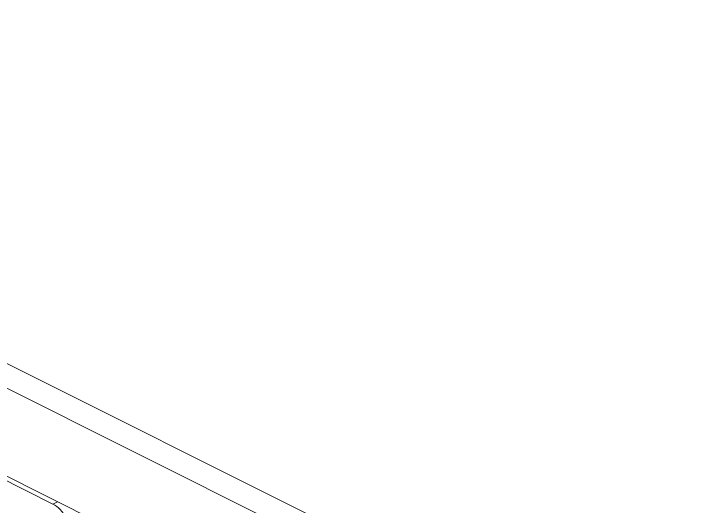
# Model space of a CAD drawing. Header units: millimetres. Extents: x 0 to 2524, y 0 to 1785.
# Drawn here: x 1281.7 to 1384.8, y 821 to 893.5 of the extents above; entities that cross this region are included whole.
import ezdxf

# ---------------------------------------------------------------- set-up
doc = ezdxf.new("R2010")
doc.units = ezdxf.units.MM
doc.header["$LTSCALE"] = 0.1
doc.layers.get('0').update_dxf_attribs({"lineweight": 13})

msp = doc.modelspace()

# ---------------------------------------------------------------- linework, layer by layer
for p, q in [((1142.53, 911.15), (1527.2, 718.82)), ((1146.51, 905.51), (1517.31, 720.11)), ((1171.5, 880.06), (1495.07, 718.27)), ((1287.47, 821.38), (1171.5, 879.36)), ((1287.47, 821.38), (1288.16, 821.73))]:
    msp.add_line(p, q)
msp.add_open_spline([(1290.29, 816.5), (1290.29, 816.99), (1290.13, 817.99), (1289.52, 819.39), (1288.64, 820.58), (1287.87, 821.18), (1287.47, 821.38)], degree=3, knots=[0, 0, 0, 0, 0.246823, 0.511783, 0.770296, 1, 1, 1, 1])

doc.saveas('drawing.dxf')
